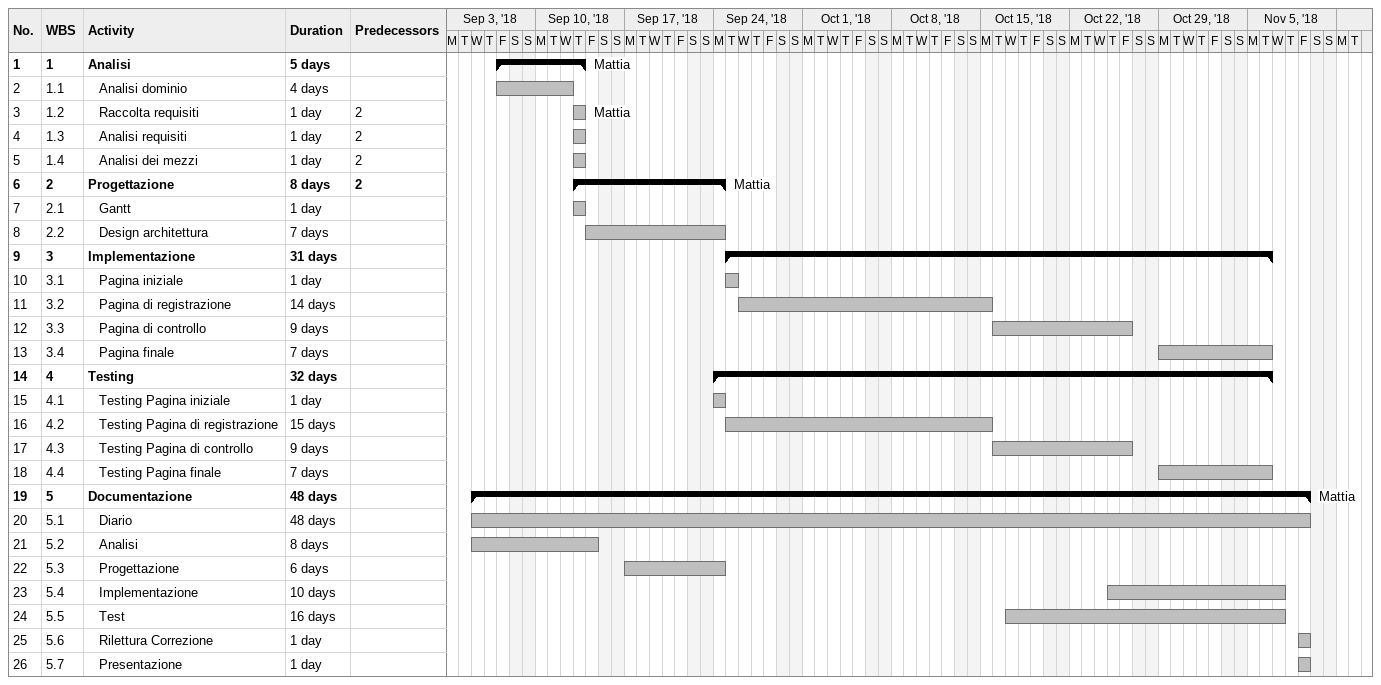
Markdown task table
| ID | WBS | Task | Duration | Start | Finish | Predecessors | Resources |
|---|---|---|---|---|---|---|---|
| 1 | 1 | **Analisi** | 5d | 2018-09-07 | 2018-09-13 |  | Mattia |
| 2 | 1.1 | Analisi dominio | 4d | 2018-09-07 | 2018-09-12 |  |  |
| 3 | 1.2 | Raccolta requisiti | 1d | 2018-09-13 | 2018-09-13 | 2 | Mattia |
| 4 | 1.3 | Analisi requisiti | 1d | 2018-09-13 | 2018-09-13 | 2 |  |
| 5 | 1.4 | Analisi dei mezzi | 1d | 2018-09-13 | 2018-09-13 | 2 |  |
| 6 | 2 | **Progettazione** | 8d | 2018-09-13 | 2018-09-24 | 2 | Mattia |
| 7 | 2.1 | Gantt | 1d | 2018-09-13 | 2018-09-13 |  |  |
| 8 | 2.2 | Design architettura | 7d | 2018-09-14 | 2018-09-24 |  |  |
| 9 | 3 | **Implementazione** | 31d | 2018-09-25 | 2018-11-06 |  |  |
| 10 | 3.1 | Pagina iniziale | 1d | 2018-09-25 | 2018-09-25 |  |  |
| 11 | 3.2 | Pagina di registrazione | 14d | 2018-09-26 | 2018-10-15 |  |  |
| 12 | 3.3 | Pagina di controllo | 9d | 2018-10-16 | 2018-10-26 |  |  |
| 13 | 3.4 | Pagina finale | 7d | 2018-10-29 | 2018-11-06 |  |  |
| 14 | 4 | **Testing** | 32d | 2018-09-24 | 2018-11-06 |  |  |
| 15 | 4.1 | Testing Pagina iniziale | 1d | 2018-09-24 | 2018-09-24 |  |  |
| 16 | 4.2 | Testing Pagina di registrazione | 15d | 2018-09-25 | 2018-10-15 |  |  |
| 17 | 4.3 | Testing Pagina di controllo | 9d | 2018-10-16 | 2018-10-26 |  |  |
| 18 | 4.4 | Testing Pagina finale | 7d | 2018-10-29 | 2018-11-06 |  |  |
| 19 | 5 | **Documentazione** | 48d | 2018-09-05 | 2018-11-09 |  | Mattia |
| 20 | 5.1 | Diario | 48d | 2018-09-05 | 2018-11-09 |  |  |
| 21 | 5.2 | Analisi | 8d | 2018-09-05 | 2018-09-14 |  |  |
| 22 | 5.3 | Progettazione | 6d | 2018-09-17 | 2018-09-24 |  |  |
| 23 | 5.4 | Implementazione | 10d | 2018-10-25 | 2018-11-07 |  |  |
| 24 | 5.5 | Test | 16d | 2018-10-17 | 2018-11-07 |  |  |
| 25 | 5.6 | Rilettura Correzione | 1d | 2018-11-09 | 2018-11-09 |  |  |
| 26 | 5.7 | Presentazione | 1d | 2018-11-09 | 2018-11-09 |  |  |
